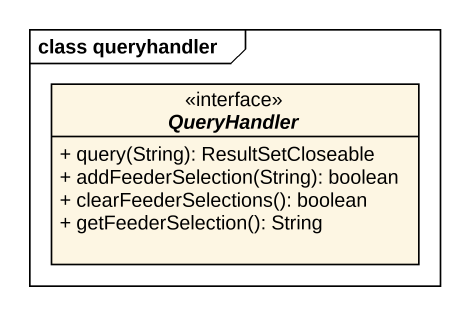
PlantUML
@startuml
mainframe class queryhandler
hide circle
hide empty members
skinparam classAttributeIconSize 0
interface QueryHandler <<interface>> {
  + query(String): ResultSetCloseable
  + addFeederSelection(String): boolean
  + clearFeederSelections(): boolean
  + getFeederSelection(): String
}
@enduml
